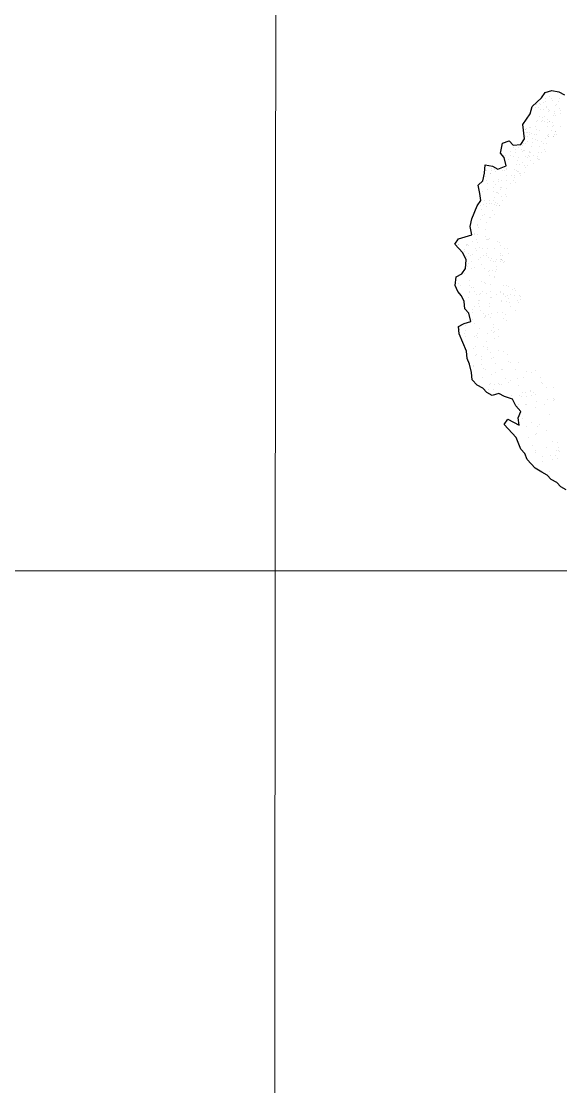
# Model space of a CAD drawing. Extents: x 671027 to 671614, y 802418 to 802669.
# Drawn here: x 671126.06 to 671136.08, y 802583.84 to 802603.6 of the extents above; entities that cross this region are included whole.
import ezdxf

# ---------------------------------------------------------------- set-up
doc = ezdxf.new("R2010")
doc.units = 0
doc.layers.add('fetcs malty hade', color=8, linetype='Continuous')
doc.layers.add('Legend', color=7, linetype='Continuous', lineweight=15)

# ---------------------------------------------------------------- blocks, each defined once
blk = doc.blocks.new('wt')
at = {"layer": 'fetcs malty hade', "color": 0}
for p, q in [((-0.5638, 0.6625, -0.0102), (-0.5511, 0.6809, -0.0102)), ((-0.5576, 0.6741, -0.0102), (-0.5576, 0.6741, -0.0102)), ((-0.5511, 0.6809, -0.0102), (-0.528, 0.688, -0.0102)), ((-0.5366, 0.6681, -0.0102), (-0.5366, 0.6681, -0.0102)), ((-0.533, 0.6845, -0.0102), (-0.533, 0.6845, -0.0102)), ((-0.528, 0.688, -0.0102), (-0.5035, 0.6827, -0.0102)), ((-0.5078, 0.6819, -0.0102), (-0.5078, 0.6819, -0.0102)), ((-0.5035, 0.6827, -0.0102), (-0.4844, 0.6725, -0.0102)), ((-0.6022, 0.607, -0.0102), (-0.5963, 0.6331, -0.0102)), ((-0.5963, 0.6331, -0.0102), (-0.5638, 0.6625, -0.0102)), ((-0.5852, 0.6307, -0.0102), (-0.5852, 0.6307, -0.0102)), ((-0.5818, 0.6401, -0.0102), (-0.5818, 0.6401, -0.0102)), ((-0.5728, 0.6301, -0.0102), (-0.5728, 0.6301, -0.0102)), ((-0.5698, 0.6415, -0.0102), (-0.5698, 0.6415, -0.0102)), ((-0.5664, 0.6381, -0.0102), (-0.5664, 0.6381, -0.0102)), ((-0.5575, 0.6455, -0.0102), (-0.5575, 0.6455, -0.0102)), ((-0.5513, 0.6607, -0.0102), (-0.5513, 0.6607, -0.0102)), ((-0.5503, 0.6495, -0.0102), (-0.5503, 0.6495, -0.0102)), ((-0.5466, 0.6304, -0.0102), (-0.5466, 0.6304, -0.0102)), ((-0.5447, 0.6314, -0.0102), (-0.5447, 0.6314, -0.0102)), ((-0.5299, 0.6607, -0.0102), (-0.5299, 0.6607, -0.0102)), ((-0.5238, 0.654, -0.0102), (-0.5238, 0.654, -0.0102)), ((-0.5149, 0.6371, -0.0102), (-0.5149, 0.6371, -0.0102)), ((-0.5105, 0.6396, -0.0102), (-0.5105, 0.6396, -0.0102)), ((-0.5036, 0.6494, -0.0102), (-0.5036, 0.6494, -0.0102)), ((-0.5014, 0.6585, -0.0102), (-0.5014, 0.6585, -0.0102)), ((-0.6278, 0.5701, -0.0102), (-0.6022, 0.607, -0.0102)), ((-0.5709, 0.5992, -0.0102), (-0.5709, 0.5992, -0.0102)), ((-0.5659, 0.6208, -0.0102), (-0.5659, 0.6208, -0.0102)), ((-0.5607, 0.5956, -0.0102), (-0.5607, 0.5956, -0.0102)), ((-0.5572, 0.6229, -0.0102), (-0.5572, 0.6229, -0.0102)), ((-0.5527, 0.5975, -0.0102), (-0.5527, 0.5975, -0.0102)), ((-0.5441, 0.5893, -0.0102), (-0.5441, 0.5893, -0.0102)), ((-0.5393, 0.6163, -0.0102), (-0.5393, 0.6163, -0.0102)), ((-0.539, 0.6213, -0.0102), (-0.539, 0.6213, -0.0102)), ((-0.5367, 0.6172, -0.0102), (-0.5367, 0.6172, -0.0102)), ((-0.5215, 0.6006, -0.0102), (-0.5215, 0.6006, -0.0102)), ((-0.5186, 0.6155, -0.0102), (-0.5186, 0.6155, -0.0102)), ((-0.5169, 0.6094, -0.0102), (-0.5169, 0.6094, -0.0102)), ((-0.5162, 0.6003, -0.0102), (-0.5162, 0.6003, -0.0102)), ((-0.5029, 0.6246, -0.0102), (-0.5029, 0.6246, -0.0102)), ((-0.4988, 0.6078, -0.0102), (-0.4988, 0.6078, -0.0102)), ((-0.4971, 0.6173, -0.0102), (-0.4971, 0.6173, -0.0102)), ((-0.622, 0.5203, -0.0102), (-0.6278, 0.5701, -0.0102)), ((-0.6193, 0.554, -0.0102), (-0.6193, 0.554, -0.0102)), ((-0.6145, 0.5565, -0.0102), (-0.6145, 0.5565, -0.0102)), ((-0.6058, 0.5604, -0.0102), (-0.6058, 0.5604, -0.0102)), ((-0.6011, 0.5602, -0.0102), (-0.6011, 0.5602, -0.0102)), ((-0.5848, 0.5643, -0.0102), (-0.5848, 0.5643, -0.0102)), ((-0.5822, 0.5824, -0.0102), (-0.5822, 0.5824, -0.0102)), ((-0.5813, 0.5524, -0.0102), (-0.5813, 0.5524, -0.0102)), ((-0.5768, 0.5831, -0.0102), (-0.5768, 0.5831, -0.0102)), ((-0.5641, 0.5807, -0.0102), (-0.5641, 0.5807, -0.0102)), ((-0.5616, 0.5853, -0.0102), (-0.5616, 0.5853, -0.0102)), ((-0.5533, 0.5807, -0.0102), (-0.5533, 0.5807, -0.0102)), ((-0.5429, 0.5758, -0.0102), (-0.5429, 0.5758, -0.0102)), ((-0.5412, 0.5627, -0.0102), (-0.5412, 0.5627, -0.0102)), ((-0.5361, 0.5805, -0.0102), (-0.5361, 0.5805, -0.0102)), ((-0.5351, 0.579, -0.0102), (-0.5351, 0.579, -0.0102)), ((-0.5264, 0.5757, -0.0102), (-0.5264, 0.5757, -0.0102)), ((-0.5247, 0.5619, -0.0102), (-0.5247, 0.5619, -0.0102)), ((-0.5233, 0.5664, -0.0102), (-0.5233, 0.5664, -0.0102)), ((-0.4981, 0.5638, -0.0102), (-0.4981, 0.5638, -0.0102)), ((-0.6348, 0.5018, -0.0102), (-0.622, 0.5203, -0.0102)), ((-0.6181, 0.5279, -0.0102), (-0.6181, 0.5279, -0.0102)), ((-0.6178, 0.5518, -0.0102), (-0.6178, 0.5518, -0.0102)), ((-0.6139, 0.541, -0.0102), (-0.6139, 0.541, -0.0102)), ((-0.6131, 0.544, -0.0102), (-0.6131, 0.544, -0.0102)), ((-0.6103, 0.5293, -0.0102), (-0.6103, 0.5293, -0.0102)), ((-0.6061, 0.5423, -0.0102), (-0.6061, 0.5423, -0.0102)), ((-0.6054, 0.5374, -0.0102), (-0.6054, 0.5374, -0.0102)), ((-0.5991, 0.5392, -0.0102), (-0.5991, 0.5392, -0.0102)), ((-0.596, 0.5212, -0.0102), (-0.596, 0.5212, -0.0102)), ((-0.5863, 0.5346, -0.0102), (-0.5863, 0.5346, -0.0102)), ((-0.5829, 0.5182, -0.0102), (-0.5829, 0.5182, -0.0102)), ((-0.5809, 0.5375, -0.0102), (-0.5809, 0.5375, -0.0102)), ((-0.5707, 0.5508, -0.0102), (-0.5707, 0.5508, -0.0102)), ((-0.5506, 0.5226, -0.0102), (-0.5506, 0.5226, -0.0102)), ((-0.5428, 0.534, -0.0102), (-0.5428, 0.534, -0.0102)), ((-0.541, 0.5298, -0.0102), (-0.541, 0.5298, -0.0102)), ((-0.5398, 0.529, -0.0102), (-0.5398, 0.529, -0.0102)), ((-0.5387, 0.5373, -0.0102), (-0.5387, 0.5373, -0.0102)), ((-0.5284, 0.5485, -0.0102), (-0.5284, 0.5485, -0.0102)), ((-0.5228, 0.5281, -0.0102), (-0.5228, 0.5281, -0.0102)), ((-0.5204, 0.529, -0.0102), (-0.5204, 0.529, -0.0102)), ((-0.5169, 0.536, -0.0102), (-0.5169, 0.536, -0.0102)), ((-0.5164, 0.5474, -0.0102), (-0.5164, 0.5474, -0.0102)), ((-0.515, 0.5465, -0.0102), (-0.515, 0.5465, -0.0102)), ((-0.511, 0.5342, -0.0102), (-0.511, 0.5342, -0.0102)), ((-0.7059, 0.4717, -0.0102), (-0.698, 0.5064, -0.0102)), ((-0.698, 0.5064, -0.0102), (-0.6749, 0.5136, -0.0102)), ((-0.6749, 0.5136, -0.0102), (-0.6612, 0.4984, -0.0102)), ((-0.668, 0.5046, -0.0102), (-0.668, 0.5046, -0.0102)), ((-0.6612, 0.4984, -0.0102), (-0.6348, 0.5018, -0.0102)), ((-0.6605, 0.4892, -0.0102), (-0.6605, 0.4892, -0.0102)), ((-0.6522, 0.4846, -0.0102), (-0.6522, 0.4846, -0.0102)), ((-0.6433, 0.4895, -0.0102), (-0.6433, 0.4895, -0.0102)), ((-0.6341, 0.4829, -0.0102), (-0.6341, 0.4829, -0.0102)), ((-0.6288, 0.4989, -0.0102), (-0.6288, 0.4989, -0.0102)), ((-0.6287, 0.5096, -0.0102), (-0.6287, 0.5096, -0.0102)), ((-0.6254, 0.4795, -0.0102), (-0.6254, 0.4795, -0.0102)), ((-0.6249, 0.5039, -0.0102), (-0.6249, 0.5039, -0.0102)), ((-0.6215, 0.4791, -0.0102), (-0.6215, 0.4791, -0.0102)), ((-0.6205, 0.5045, -0.0102), (-0.6205, 0.5045, -0.0102)), ((-0.6103, 0.5125, -0.0102), (-0.6103, 0.5125, -0.0102)), ((-0.5992, 0.4927, -0.0102), (-0.5992, 0.4927, -0.0102)), ((-0.5944, 0.5066, -0.0102), (-0.5944, 0.5066, -0.0102)), ((-0.576, 0.5139, -0.0102), (-0.576, 0.5139, -0.0102)), ((-0.5721, 0.4931, -0.0102), (-0.5721, 0.4931, -0.0102)), ((-0.5632, 0.512, -0.0102), (-0.5632, 0.512, -0.0102)), ((-0.5562, 0.5062, -0.0102), (-0.5562, 0.5062, -0.0102)), ((-0.5523, 0.4854, -0.0102), (-0.5523, 0.4854, -0.0102)), ((-0.5453, 0.5037, -0.0102), (-0.5453, 0.5037, -0.0102)), ((-0.6922, 0.4566, -0.0102), (-0.7059, 0.4717, -0.0102)), ((-0.6859, 0.4279, -0.0102), (-0.6922, 0.4566, -0.0102)), ((-0.6885, 0.4615, -0.0102), (-0.6885, 0.4615, -0.0102)), ((-0.6778, 0.4497, -0.0102), (-0.6778, 0.4497, -0.0102)), ((-0.6716, 0.4757, -0.0102), (-0.6716, 0.4757, -0.0102)), ((-0.6707, 0.4624, -0.0102), (-0.6707, 0.4624, -0.0102)), ((-0.6595, 0.4588, -0.0102), (-0.6595, 0.4588, -0.0102)), ((-0.6534, 0.474, -0.0102), (-0.6534, 0.474, -0.0102)), ((-0.6468, 0.4447, -0.0102), (-0.6468, 0.4447, -0.0102)), ((-0.6444, 0.4564, -0.0102), (-0.6444, 0.4564, -0.0102)), ((-0.6305, 0.4754, -0.0102), (-0.6305, 0.4754, -0.0102)), ((-0.6176, 0.4584, -0.0102), (-0.6176, 0.4584, -0.0102)), ((-0.6104, 0.455, -0.0102), (-0.6104, 0.455, -0.0102)), ((-0.607, 0.4616, -0.0102), (-0.607, 0.4616, -0.0102)), ((-0.6067, 0.4593, -0.0102), (-0.6067, 0.4593, -0.0102)), ((-0.6053, 0.4728, -0.0102), (-0.6053, 0.4728, -0.0102)), ((-0.605, 0.4782, -0.0102), (-0.605, 0.4782, -0.0102)), ((-0.6031, 0.4724, -0.0102), (-0.6031, 0.4724, -0.0102)), ((-0.6028, 0.445, -0.0102), (-0.6028, 0.445, -0.0102)), ((-0.5911, 0.4621, -0.0102), (-0.5911, 0.4621, -0.0102)), ((-0.5774, 0.4612, -0.0102), (-0.5774, 0.4612, -0.0102)), ((-0.5757, 0.4538, -0.0102), (-0.5757, 0.4538, -0.0102)), ((-0.5739, 0.4509, -0.0102), (-0.5739, 0.4509, -0.0102)), ((-0.5726, 0.4752, -0.0102), (-0.5726, 0.4752, -0.0102)), ((-0.5715, 0.4497, -0.0102), (-0.5715, 0.4497, -0.0102)), ((-0.5625, 0.4719, -0.0102), (-0.5625, 0.4719, -0.0102)), ((-0.5511, 0.4775, -0.0102), (-0.5511, 0.4775, -0.0102)), ((-0.7605, 0.4016, -0.0102), (-0.758, 0.4314, -0.0102)), ((-0.758, 0.4314, -0.0102), (-0.7335, 0.4261, -0.0102)), ((-0.7555, 0.4125, -0.0102), (-0.7555, 0.4125, -0.0102)), ((-0.7373, 0.4108, -0.0102), (-0.7373, 0.4108, -0.0102)), ((-0.7359, 0.4187, -0.0102), (-0.7359, 0.4187, -0.0102)), ((-0.7335, 0.4261, -0.0102), (-0.7144, 0.4159, -0.0102)), ((-0.7278, 0.4218, -0.0102), (-0.7278, 0.4218, -0.0102)), ((-0.7277, 0.4135, -0.0102), (-0.7277, 0.4135, -0.0102)), ((-0.7239, 0.4078, -0.0102), (-0.7239, 0.4078, -0.0102)), ((-0.7144, 0.4159, -0.0102), (-0.6859, 0.4279, -0.0102)), ((-0.6969, 0.4124, -0.0102), (-0.6969, 0.4124, -0.0102)), ((-0.6926, 0.4122, -0.0102), (-0.6926, 0.4122, -0.0102)), ((-0.6877, 0.4371, -0.0102), (-0.6877, 0.4371, -0.0102)), ((-0.6861, 0.4195, -0.0102), (-0.6861, 0.4195, -0.0102)), ((-0.685, 0.415, -0.0102), (-0.685, 0.415, -0.0102)), ((-0.6586, 0.4156, -0.0102), (-0.6586, 0.4156, -0.0102)), ((-0.6509, 0.4098, -0.0102), (-0.6509, 0.4098, -0.0102)), ((-0.6489, 0.4309, -0.0102), (-0.6489, 0.4309, -0.0102)), ((-0.6464, 0.4087, -0.0102), (-0.6464, 0.4087, -0.0102)), ((-0.6443, 0.4075, -0.0102), (-0.6443, 0.4075, -0.0102)), ((-0.6388, 0.4305, -0.0102), (-0.6388, 0.4305, -0.0102)), ((-0.6276, 0.438, -0.0102), (-0.6276, 0.438, -0.0102)), ((-0.6234, 0.406, -0.0102), (-0.6234, 0.406, -0.0102)), ((-0.6207, 0.4288, -0.0102), (-0.6207, 0.4288, -0.0102)), ((-0.619, 0.4228, -0.0102), (-0.619, 0.4228, -0.0102)), ((-0.6125, 0.428, -0.0102), (-0.6125, 0.428, -0.0102)), ((-0.591, 0.4366, -0.0102), (-0.591, 0.4366, -0.0102)), ((-0.7826, 0.3609, -0.0102), (-0.7664, 0.3756, -0.0102)), ((-0.7664, 0.3756, -0.0102), (-0.7605, 0.4016, -0.0102)), ((-0.7559, 0.3901, -0.0102), (-0.7559, 0.3901, -0.0102)), ((-0.7524, 0.3779, -0.0102), (-0.7524, 0.3779, -0.0102)), ((-0.741, 0.402, -0.0102), (-0.741, 0.402, -0.0102)), ((-0.741, 0.4008, -0.0102), (-0.741, 0.4008, -0.0102)), ((-0.7308, 0.3735, -0.0102), (-0.7308, 0.3735, -0.0102)), ((-0.7126, 0.3818, -0.0102), (-0.7126, 0.3818, -0.0102)), ((-0.7109, 0.3724, -0.0102), (-0.7109, 0.3724, -0.0102)), ((-0.7021, 0.3763, -0.0102), (-0.7021, 0.3763, -0.0102)), ((-0.6857, 0.3757, -0.0102), (-0.6857, 0.3757, -0.0102)), ((-0.6843, 0.3957, -0.0102), (-0.6843, 0.3957, -0.0102)), ((-0.6661, 0.394, -0.0102), (-0.6661, 0.394, -0.0102)), ((-0.6614, 0.3758, -0.0102), (-0.6614, 0.3758, -0.0102)), ((-0.6583, 0.3865, -0.0102), (-0.6583, 0.3865, -0.0102)), ((-0.6554, 0.3941, -0.0102), (-0.6554, 0.3941, -0.0102)), ((-0.6544, 0.3688, -0.0102), (-0.6544, 0.3688, -0.0102)), ((-0.6393, 0.4017, -0.0102), (-0.6393, 0.4017, -0.0102)), ((-0.6372, 0.3924, -0.0102), (-0.6372, 0.3924, -0.0102)), ((-0.6364, 0.4018, -0.0102), (-0.6364, 0.4018, -0.0102)), ((-0.7763, 0.3322, -0.0102), (-0.7826, 0.3609, -0.0102)), ((-0.7734, 0.3073, -0.0102), (-0.7763, 0.3322, -0.0102)), ((-0.7671, 0.339, -0.0102), (-0.7671, 0.339, -0.0102)), ((-0.7516, 0.3655, -0.0102), (-0.7516, 0.3655, -0.0102)), ((-0.7504, 0.3457, -0.0102), (-0.7504, 0.3457, -0.0102)), ((-0.7309, 0.3395, -0.0102), (-0.7309, 0.3395, -0.0102)), ((-0.7288, 0.3511, -0.0102), (-0.7288, 0.3511, -0.0102)), ((-0.7235, 0.3646, -0.0102), (-0.7235, 0.3646, -0.0102)), ((-0.7197, 0.337, -0.0102), (-0.7197, 0.337, -0.0102)), ((-0.7156, 0.3343, -0.0102), (-0.7156, 0.3343, -0.0102)), ((-0.7115, 0.3319, -0.0102), (-0.7115, 0.3319, -0.0102)), ((-0.707, 0.3517, -0.0102), (-0.707, 0.3517, -0.0102)), ((-0.7056, 0.3448, -0.0102), (-0.7056, 0.3448, -0.0102)), ((-0.7012, 0.3526, -0.0102), (-0.7012, 0.3526, -0.0102)), ((-0.683, 0.3509, -0.0102), (-0.683, 0.3509, -0.0102)), ((-0.6697, 0.3654, -0.0102), (-0.6697, 0.3654, -0.0102)), ((-0.7862, 0.2888, -0.0102), (-0.7734, 0.3073, -0.0102)), ((-0.7655, 0.2955, -0.0102), (-0.7655, 0.2955, -0.0102)), ((-0.7619, 0.3082, -0.0102), (-0.7619, 0.3082, -0.0102)), ((-0.7543, 0.2979, -0.0102), (-0.7543, 0.2979, -0.0102)), ((-0.7451, 0.2987, -0.0102), (-0.7451, 0.2987, -0.0102)), ((-0.7437, 0.3065, -0.0102), (-0.7437, 0.3065, -0.0102)), ((-0.7362, 0.2963, -0.0102), (-0.7362, 0.2963, -0.0102)), ((-0.7287, 0.3084, -0.0102), (-0.7287, 0.3084, -0.0102)), ((-0.7258, 0.2951, -0.0102), (-0.7258, 0.2951, -0.0102)), ((-0.7248, 0.3192, -0.0102), (-0.7248, 0.3192, -0.0102)), ((-0.7216, 0.3014, -0.0102), (-0.7216, 0.3014, -0.0102)), ((-0.7164, 0.2965, -0.0102), (-0.7164, 0.2965, -0.0102)), ((-0.7025, 0.3229, -0.0102), (-0.7025, 0.3229, -0.0102)), ((-0.6991, 0.308, -0.0102), (-0.6991, 0.308, -0.0102)), ((-0.6893, 0.3281, -0.0102), (-0.6893, 0.3281, -0.0102)), ((-0.6852, 0.3202, -0.0102), (-0.6852, 0.3202, -0.0102)), ((-0.8049, 0.2443, -0.0102), (-0.7862, 0.2888, -0.0102)), ((-0.7737, 0.289, -0.0102), (-0.7737, 0.289, -0.0102)), ((-0.7706, 0.2777, -0.0102), (-0.7706, 0.2777, -0.0102)), ((-0.7591, 0.2587, -0.0102), (-0.7591, 0.2587, -0.0102)), ((-0.7555, 0.2873, -0.0102), (-0.7555, 0.2873, -0.0102)), ((-0.7336, 0.2736, -0.0102), (-0.7336, 0.2736, -0.0102)), ((-0.7257, 0.2596, -0.0102), (-0.7257, 0.2596, -0.0102)), ((-0.7176, 0.29, -0.0102), (-0.7176, 0.29, -0.0102)), ((-0.71, 0.2891, -0.0102), (-0.71, 0.2891, -0.0102)), ((-0.7071, 0.2915, -0.0102), (-0.7071, 0.2915, -0.0102)), ((-0.8108, 0.2183, -0.0102), (-0.8049, 0.2443, -0.0102)), ((-0.7848, 0.2226, -0.0102), (-0.7848, 0.2226, -0.0102)), ((-0.7841, 0.2241, -0.0102), (-0.7841, 0.2241, -0.0102)), ((-0.7753, 0.2406, -0.0102), (-0.7753, 0.2406, -0.0102)), ((-0.7691, 0.257, -0.0102), (-0.7691, 0.257, -0.0102)), ((-0.7539, 0.2311, -0.0102), (-0.7539, 0.2311, -0.0102)), ((-0.7419, 0.2474, -0.0102), (-0.7419, 0.2474, -0.0102)), ((-0.7404, 0.2493, -0.0102), (-0.7404, 0.2493, -0.0102)), ((-0.8506, 0.1753, -0.0102), (-0.8045, 0.1896, -0.0102)), ((-0.8045, 0.1896, -0.0102), (-0.8108, 0.2183, -0.0102)), ((-0.8079, 0.2028, -0.0102), (-0.8079, 0.2028, -0.0102)), ((-0.8078, 0.1859, -0.0102), (-0.8078, 0.1859, -0.0102)), ((-0.7965, 0.189, -0.0102), (-0.7965, 0.189, -0.0102)), ((-0.7936, 0.1947, -0.0102), (-0.7936, 0.1947, -0.0102)), ((-0.7856, 0.191, -0.0102), (-0.7856, 0.191, -0.0102)), ((-0.7802, 0.2157, -0.0102), (-0.7802, 0.2157, -0.0102)), ((-0.7587, 0.2092, -0.0102), (-0.7587, 0.2092, -0.0102)), ((-0.8634, 0.1569, -0.0102), (-0.8506, 0.1753, -0.0102)), ((-0.836, 0.1266, -0.0102), (-0.8634, 0.1569, -0.0102)), ((-0.8581, 0.1626, -0.0102), (-0.8581, 0.1626, -0.0102)), ((-0.8514, 0.1567, -0.0102), (-0.8514, 0.1567, -0.0102)), ((-0.8491, 0.1564, -0.0102), (-0.8491, 0.1564, -0.0102)), ((-0.8229, 0.153, -0.0102), (-0.8229, 0.153, -0.0102)), ((-0.8218, 0.1563, -0.0102), (-0.8218, 0.1563, -0.0102)), ((-0.8211, 0.1555, -0.0102), (-0.8211, 0.1555, -0.0102)), ((-0.8164, 0.1534, -0.0102), (-0.8164, 0.1534, -0.0102)), ((-0.8032, 0.1659, -0.0102), (-0.8032, 0.1659, -0.0102)), ((-0.7897, 0.1739, -0.0102), (-0.7897, 0.1739, -0.0102)), ((-0.7851, 0.1642, -0.0102), (-0.7851, 0.1642, -0.0102)), ((-0.7565, 0.1821, -0.0102), (-0.7565, 0.1821, -0.0102)), ((-0.7554, 0.172, -0.0102), (-0.7554, 0.172, -0.0102)), ((-0.7505, 0.1742, -0.0102), (-0.7505, 0.1742, -0.0102)), ((-0.7452, 0.1732, -0.0102), (-0.7452, 0.1732, -0.0102)), ((-0.7429, 0.1771, -0.0102), (-0.7429, 0.1771, -0.0102)), ((-0.7153, 0.1646, -0.0102), (-0.7153, 0.1646, -0.0102)), ((-0.71, 0.1635, -0.0102), (-0.71, 0.1635, -0.0102)), ((-0.7044, 0.1539, -0.0102), (-0.7044, 0.1539, -0.0102)), ((-0.8243, 0.1028, -0.0102), (-0.836, 0.1266, -0.0102)), ((-0.8295, 0.1387, -0.0102), (-0.8295, 0.1387, -0.0102)), ((-0.8284, 0.1304, -0.0102), (-0.8284, 0.1304, -0.0102)), ((-0.8237, 0.1147, -0.0102), (-0.8237, 0.1147, -0.0102)), ((-0.8161, 0.1261, -0.0102), (-0.8161, 0.1261, -0.0102)), ((-0.8086, 0.1174, -0.0102), (-0.8086, 0.1174, -0.0102)), ((-0.8007, 0.1214, -0.0102), (-0.8007, 0.1214, -0.0102)), ((-0.7914, 0.1414, -0.0102), (-0.7914, 0.1414, -0.0102)), ((-0.7887, 0.1356, -0.0102), (-0.7887, 0.1356, -0.0102)), ((-0.7797, 0.1464, -0.0102), (-0.7797, 0.1464, -0.0102)), ((-0.7758, 0.1121, -0.0102), (-0.7758, 0.1121, -0.0102)), ((-0.7679, 0.1424, -0.0102), (-0.7679, 0.1424, -0.0102)), ((-0.7652, 0.117, -0.0102), (-0.7652, 0.117, -0.0102)), ((-0.7548, 0.1177, -0.0102), (-0.7548, 0.1177, -0.0102)), ((-0.7535, 0.126, -0.0102), (-0.7535, 0.126, -0.0102)), ((-0.7515, 0.1419, -0.0102), (-0.7515, 0.1419, -0.0102)), ((-0.7478, 0.1107, -0.0102), (-0.7478, 0.1107, -0.0102)), ((-0.7273, 0.1419, -0.0102), (-0.7273, 0.1419, -0.0102)), ((-0.7054, 0.1168, -0.0102), (-0.7054, 0.1168, -0.0102)), ((-0.7037, 0.1229, -0.0102), (-0.7037, 0.1229, -0.0102)), ((-0.699, 0.1168, -0.0102), (-0.699, 0.1168, -0.0102)), ((-0.6898, 0.1433, -0.0102), (-0.6898, 0.1433, -0.0102)), ((-0.6816, 0.1433, -0.0102), (-0.6816, 0.1433, -0.0102)), ((-0.6782, 0.1256, -0.0102), (-0.6782, 0.1256, -0.0102)), ((-0.8268, 0.073, -0.0102), (-0.8243, 0.1028, -0.0102)), ((-0.821, 0.0795, -0.0102), (-0.821, 0.0795, -0.0102)), ((-0.8157, 0.0885, -0.0102), (-0.8157, 0.0885, -0.0102)), ((-0.8069, 0.0956, -0.0102), (-0.8069, 0.0956, -0.0102)), ((-0.7946, 0.0745, -0.0102), (-0.7946, 0.0745, -0.0102)), ((-0.7824, 0.1042, -0.0102), (-0.7824, 0.1042, -0.0102)), ((-0.7718, 0.0859, -0.0102), (-0.7718, 0.0859, -0.0102)), ((-0.7402, 0.1005, -0.0102), (-0.7402, 0.1005, -0.0102)), ((-0.738, 0.1068, -0.0102), (-0.738, 0.1068, -0.0102)), ((-0.7283, 0.0972, -0.0102), (-0.7283, 0.0972, -0.0102)), ((-0.7235, 0.0969, -0.0102), (-0.7235, 0.0969, -0.0102)), ((-0.7199, 0.1051, -0.0102), (-0.7199, 0.1051, -0.0102)), ((-0.7189, 0.0812, -0.0102), (-0.7189, 0.0812, -0.0102)), ((-0.7059, 0.1043, -0.0102), (-0.7059, 0.1043, -0.0102)), ((-0.7054, 0.0952, -0.0102), (-0.7054, 0.0952, -0.0102)), ((-0.7028, 0.104, -0.0102), (-0.7028, 0.104, -0.0102)), ((-0.7005, 0.103, -0.0102), (-0.7005, 0.103, -0.0102)), ((-0.6992, 0.0989, -0.0102), (-0.6992, 0.0989, -0.0102)), ((-0.6933, 0.0927, -0.0102), (-0.6933, 0.0927, -0.0102)), ((-0.6923, 0.0978, -0.0102), (-0.6923, 0.0978, -0.0102)), ((-0.8617, 0.0138, -0.0102), (-0.8592, 0.0436, -0.0102)), ((-0.8592, 0.0436, -0.0102), (-0.8396, 0.0545, -0.0102)), ((-0.8396, 0.0545, -0.0102), (-0.8268, 0.073, -0.0102)), ((-0.8299, 0.056, -0.0102), (-0.8299, 0.056, -0.0102)), ((-0.8278, 0.0729, -0.0102), (-0.8278, 0.0729, -0.0102)), ((-0.8067, 0.0713, -0.0102), (-0.8067, 0.0713, -0.0102)), ((-0.7606, 0.0727, -0.0102), (-0.7606, 0.0727, -0.0102)), ((-0.7463, 0.0615, -0.0102), (-0.7463, 0.0615, -0.0102)), ((-0.7442, 0.048, -0.0102), (-0.7442, 0.048, -0.0102)), ((-0.7421, 0.0649, -0.0102), (-0.7421, 0.0649, -0.0102)), ((-0.7319, 0.0664, -0.0102), (-0.7319, 0.0664, -0.0102)), ((-0.726, 0.0463, -0.0102), (-0.726, 0.0463, -0.0102)), ((-0.7249, 0.0403, -0.0102), (-0.7249, 0.0403, -0.0102)), ((-0.7239, 0.0633, -0.0102), (-0.7239, 0.0633, -0.0102)), ((-0.7208, 0.0685, -0.0102), (-0.7208, 0.0685, -0.0102)), ((-0.8534, -0.0062, -0.0102), (-0.8617, 0.0138, -0.0102)), ((-0.8498, 0.0203, -0.0102), (-0.8498, 0.0203, -0.0102)), ((-0.8426, 0.0153, -0.0102), (-0.8426, 0.0153, -0.0102)), ((-0.8131, 0.0134, -0.0102), (-0.8131, 0.0134, -0.0102)), ((-0.811, 0.0319, -0.0102), (-0.811, 0.0319, -0.0102)), ((-0.8064, 0.0079, -0.0102), (-0.8064, 0.0079, -0.0102)), ((-0.7995, 0.0069, -0.0102), (-0.7995, 0.0069, -0.0102)), ((-0.77, 0.0283, -0.0102), (-0.77, 0.0283, -0.0102)), ((-0.7605, 0.0253, -0.0102), (-0.7605, 0.0253, -0.0102)), ((-0.7578, 0.0204, -0.0102), (-0.7578, 0.0204, -0.0102)), ((-0.7396, 0.0187, -0.0102), (-0.7396, 0.0187, -0.0102)), ((-0.6947, 0.0124, -0.0102), (-0.6947, 0.0124, -0.0102)), ((-0.6855, 0.0153, -0.0102), (-0.6855, 0.0153, -0.0102)), ((-0.677, 0.0111, -0.0102), (-0.677, 0.0111, -0.0102)), ((-0.6631, 0.0005, -0.0102), (-0.6631, 0.0005, -0.0102)), ((-0.6577, 0.0019, -0.0102), (-0.6577, 0.0019, -0.0102)), ((-0.8397, -0.0213, -0.0102), (-0.8534, -0.0062, -0.0102)), ((-0.8314, -0.0414, -0.0102), (-0.8397, -0.0213, -0.0102)), ((-0.8158, -0.0289, -0.0102), (-0.8158, -0.0289, -0.0102)), ((-0.8129, -0.0056, -0.0102), (-0.8129, -0.0056, -0.0102)), ((-0.8115, -0.0099, -0.0102), (-0.8115, -0.0099, -0.0102)), ((-0.7947, -0.0073, -0.0102), (-0.7947, -0.0073, -0.0102)), ((-0.7894, -0.0167, -0.0102), (-0.7894, -0.0167, -0.0102)), ((-0.7766, -0.0164, -0.0102), (-0.7766, -0.0164, -0.0102)), ((-0.7729, -0.0125, -0.0102), (-0.7729, -0.0125, -0.0102)), ((-0.7661, -0.006, -0.0102), (-0.7661, -0.006, -0.0102)), ((-0.7547, -0.0142, -0.0102), (-0.7547, -0.0142, -0.0102)), ((-0.7414, -0.0261, -0.0102), (-0.7414, -0.0261, -0.0102)), ((-0.7387, -0.0061, -0.0102), (-0.7387, -0.0061, -0.0102)), ((-0.7363, -0.0291, -0.0102), (-0.7363, -0.0291, -0.0102)), ((-0.7205, -0.0188, -0.0102), (-0.7205, -0.0188, -0.0102)), ((-0.7059, -0.006, -0.0102), (-0.7059, -0.006, -0.0102)), ((-0.7038, -0.0094, -0.0102), (-0.7038, -0.0094, -0.0102)), ((-0.6967, -0.0164, -0.0102), (-0.6967, -0.0164, -0.0102)), ((-0.6962, -0.0138, -0.0102), (-0.6962, -0.0138, -0.0102)), ((-0.6891, -0.0247, -0.0102), (-0.6891, -0.0247, -0.0102)), ((-0.6826, -0.0203, -0.0102), (-0.6826, -0.0203, -0.0102)), ((-0.6772, -0.0299, -0.0102), (-0.6772, -0.0299, -0.0102)), ((-0.6707, -0.0156, -0.0102), (-0.6707, -0.0156, -0.0102)), ((-0.6552, -0.0204, -0.0102), (-0.6552, -0.0204, -0.0102)), ((-0.6527, -0.0043, -0.0102), (-0.6527, -0.0043, -0.0102)), ((-0.6392, -0.0206, -0.0102), (-0.6392, -0.0206, -0.0102)), ((-0.6369, -0.0242, -0.0102), (-0.6369, -0.0242, -0.0102)), ((-0.6365, -0.033, -0.0102), (-0.6365, -0.033, -0.0102)), ((-0.8285, -0.0663, -0.0102), (-0.8314, -0.0414, -0.0102)), ((-0.8148, -0.0814, -0.0102), (-0.8285, -0.0663, -0.0102)), ((-0.801, -0.0699, -0.0102), (-0.801, -0.0699, -0.0102)), ((-0.794, -0.0603, -0.0102), (-0.794, -0.0603, -0.0102)), ((-0.7813, -0.0383, -0.0102), (-0.7813, -0.0383, -0.0102)), ((-0.7802, -0.0472, -0.0102), (-0.7802, -0.0472, -0.0102)), ((-0.779, -0.0373, -0.0102), (-0.779, -0.0373, -0.0102)), ((-0.7775, -0.0591, -0.0102), (-0.7775, -0.0591, -0.0102)), ((-0.7731, -0.0733, -0.0102), (-0.7731, -0.0733, -0.0102)), ((-0.745, -0.0569, -0.0102), (-0.745, -0.0569, -0.0102)), ((-0.7438, -0.047, -0.0102), (-0.7438, -0.047, -0.0102)), ((-0.7035, -0.0396, -0.0102), (-0.7035, -0.0396, -0.0102)), ((-0.7011, -0.0387, -0.0102), (-0.7011, -0.0387, -0.0102)), ((-0.6853, -0.0412, -0.0102), (-0.6853, -0.0412, -0.0102)), ((-0.6725, -0.0439, -0.0102), (-0.6725, -0.0439, -0.0102)), ((-0.6697, -0.0586, -0.0102), (-0.6697, -0.0586, -0.0102)), ((-0.6547, -0.073, -0.0102), (-0.6547, -0.073, -0.0102)), ((-0.645, -0.0372, -0.0102), (-0.645, -0.0372, -0.0102)), ((-0.6421, -0.0451, -0.0102), (-0.6421, -0.0451, -0.0102)), ((-0.8315, -0.1172, -0.0102), (-0.8084, -0.1101, -0.0102)), ((-0.822, -0.0816, -0.0102), (-0.822, -0.0816, -0.0102)), ((-0.8084, -0.1101, -0.0102), (-0.8148, -0.0814, -0.0102)), ((-0.8034, -0.1047, -0.0102), (-0.8034, -0.1047, -0.0102)), ((-0.8019, -0.0786, -0.0102), (-0.8019, -0.0786, -0.0102)), ((-0.7642, -0.0839, -0.0102), (-0.7642, -0.0839, -0.0102)), ((-0.7599, -0.0953, -0.0102), (-0.7599, -0.0953, -0.0102)), ((-0.7566, -0.0942, -0.0102), (-0.7566, -0.0942, -0.0102)), ((-0.7557, -0.0906, -0.0102), (-0.7557, -0.0906, -0.0102)), ((-0.746, -0.0856, -0.0102), (-0.746, -0.0856, -0.0102)), ((-0.7385, -0.0959, -0.0102), (-0.7385, -0.0959, -0.0102)), ((-0.738, -0.083, -0.0102), (-0.738, -0.083, -0.0102)), ((-0.7154, -0.0778, -0.0102), (-0.7154, -0.0778, -0.0102)), ((-0.6972, -0.0795, -0.0102), (-0.6972, -0.0795, -0.0102)), ((-0.6963, -0.0985, -0.0102), (-0.6963, -0.0985, -0.0102)), ((-0.6896, -0.0876, -0.0102), (-0.6896, -0.0876, -0.0102)), ((-0.685, -0.1057, -0.0102), (-0.685, -0.1057, -0.0102)), ((-0.8511, -0.1281, -0.0102), (-0.8315, -0.1172, -0.0102)), ((-0.8482, -0.1531, -0.0102), (-0.8511, -0.1281, -0.0102)), ((-0.8482, -0.1297, -0.0102), (-0.8482, -0.1297, -0.0102)), ((-0.8463, -0.1387, -0.0102), (-0.8463, -0.1387, -0.0102)), ((-0.8442, -0.1217, -0.0102), (-0.8442, -0.1217, -0.0102)), ((-0.8281, -0.1404, -0.0102), (-0.8281, -0.1404, -0.0102)), ((-0.826, -0.1234, -0.0102), (-0.826, -0.1234, -0.0102)), ((-0.8207, -0.1162, -0.0102), (-0.8207, -0.1162, -0.0102)), ((-0.7963, -0.1156, -0.0102), (-0.7963, -0.1156, -0.0102)), ((-0.7797, -0.1349, -0.0102), (-0.7797, -0.1349, -0.0102)), ((-0.7372, -0.1425, -0.0102), (-0.7372, -0.1425, -0.0102)), ((-0.7306, -0.1224, -0.0102), (-0.7306, -0.1224, -0.0102)), ((-0.728, -0.1325, -0.0102), (-0.728, -0.1325, -0.0102)), ((-0.7255, -0.1436, -0.0102), (-0.7255, -0.1436, -0.0102)), ((-0.7108, -0.1369, -0.0102), (-0.7108, -0.1369, -0.0102)), ((-0.8233, -0.2131, -0.0102), (-0.8482, -0.1531, -0.0102)), ((-0.8296, -0.152, -0.0102), (-0.8296, -0.152, -0.0102)), ((-0.8265, -0.1611, -0.0102), (-0.8265, -0.1611, -0.0102)), ((-0.7944, -0.1616, -0.0102), (-0.7944, -0.1616, -0.0102)), ((-0.7868, -0.1576, -0.0102), (-0.7868, -0.1576, -0.0102)), ((-0.7866, -0.1653, -0.0102), (-0.7866, -0.1653, -0.0102)), ((-0.7848, -0.1527, -0.0102), (-0.7848, -0.1527, -0.0102)), ((-0.7546, -0.1811, -0.0102), (-0.7546, -0.1811, -0.0102)), ((-0.751, -0.1503, -0.0102), (-0.751, -0.1503, -0.0102)), ((-0.7301, -0.1495, -0.0102), (-0.7301, -0.1495, -0.0102)), ((-0.7271, -0.1676, -0.0102), (-0.7271, -0.1676, -0.0102)), ((-0.7107, -0.163, -0.0102), (-0.7107, -0.163, -0.0102)), ((-0.8204, -0.238, -0.0102), (-0.8233, -0.2131, -0.0102)), ((-0.7988, -0.2031, -0.0102), (-0.7988, -0.2031, -0.0102)), ((-0.7922, -0.1967, -0.0102), (-0.7922, -0.1967, -0.0102)), ((-0.7648, -0.1968, -0.0102), (-0.7648, -0.1968, -0.0102)), ((-0.7508, -0.2057, -0.0102), (-0.7508, -0.2057, -0.0102)), ((-0.7507, -0.2019, -0.0102), (-0.7507, -0.2019, -0.0102)), ((-0.7416, -0.2168, -0.0102), (-0.7416, -0.2168, -0.0102)), ((-0.7131, -0.2111, -0.0102), (-0.7131, -0.2111, -0.0102)), ((-0.713, -0.2111, -0.0102), (-0.713, -0.2111, -0.0102)), ((-0.6949, -0.2128, -0.0102), (-0.6949, -0.2128, -0.0102)), ((-0.8121, -0.2581, -0.0102), (-0.8204, -0.238, -0.0102)), ((-0.7933, -0.2283, -0.0102), (-0.7933, -0.2283, -0.0102)), ((-0.7873, -0.2261, -0.0102), (-0.7873, -0.2261, -0.0102)), ((-0.7715, -0.2297, -0.0102), (-0.7715, -0.2297, -0.0102)), ((-0.7696, -0.2433, -0.0102), (-0.7696, -0.2433, -0.0102)), ((-0.7364, -0.2393, -0.0102), (-0.7364, -0.2393, -0.0102)), ((-0.7289, -0.2334, -0.0102), (-0.7289, -0.2334, -0.0102)), ((-0.7218, -0.2547, -0.0102), (-0.7218, -0.2547, -0.0102)), ((-0.6813, -0.2232, -0.0102), (-0.6813, -0.2232, -0.0102)), ((-0.677, -0.2478, -0.0102), (-0.677, -0.2478, -0.0102)), ((-0.6704, -0.2533, -0.0102), (-0.6704, -0.2533, -0.0102)), ((-0.643, -0.2534, -0.0102), (-0.643, -0.2534, -0.0102)), ((-0.8058, -0.2868, -0.0102), (-0.8121, -0.2581, -0.0102)), ((-0.8029, -0.3117, -0.0102), (-0.8058, -0.2868, -0.0102)), ((-0.7993, -0.264, -0.0102), (-0.7993, -0.264, -0.0102)), ((-0.7993, -0.2662, -0.0102), (-0.7993, -0.2662, -0.0102)), ((-0.7696, -0.2584, -0.0102), (-0.7696, -0.2584, -0.0102)), ((-0.7641, -0.2736, -0.0102), (-0.7641, -0.2736, -0.0102)), ((-0.7589, -0.2767, -0.0102), (-0.7589, -0.2767, -0.0102)), ((-0.7356, -0.2925, -0.0102), (-0.7356, -0.2925, -0.0102)), ((-0.7238, -0.2863, -0.0102), (-0.7238, -0.2863, -0.0102)), ((-0.7013, -0.2753, -0.0102), (-0.7013, -0.2753, -0.0102)), ((-0.6999, -0.2775, -0.0102), (-0.6999, -0.2775, -0.0102)), ((-0.6533, -0.278, -0.0102), (-0.6533, -0.278, -0.0102)), ((-0.6156, -0.2833, -0.0102), (-0.6156, -0.2833, -0.0102)), ((-0.5974, -0.285, -0.0102), (-0.5974, -0.285, -0.0102)), ((-0.5845, -0.28, -0.0102), (-0.5845, -0.28, -0.0102)), ((-0.8029, -0.2948, -0.0102), (-0.8029, -0.2948, -0.0102)), ((-0.7858, -0.3306, -0.0102), (-0.8029, -0.3117, -0.0102)), ((-0.7667, -0.3408, -0.0102), (-0.7858, -0.3306, -0.0102)), ((-0.7677, -0.3044, -0.0102), (-0.7677, -0.3044, -0.0102)), ((-0.7444, -0.3272, -0.0102), (-0.7444, -0.3272, -0.0102)), ((-0.7412, -0.3239, -0.0102), (-0.7412, -0.3239, -0.0102)), ((-0.7262, -0.3288, -0.0102), (-0.7262, -0.3288, -0.0102)), ((-0.7138, -0.324, -0.0102), (-0.7138, -0.324, -0.0102)), ((-0.7072, -0.3268, -0.0102), (-0.7072, -0.3268, -0.0102)), ((-0.7034, -0.3293, -0.0102), (-0.7034, -0.3293, -0.0102)), ((-0.6867, -0.3063, -0.0102), (-0.6867, -0.3063, -0.0102)), ((-0.6774, -0.3206, -0.0102), (-0.6774, -0.3206, -0.0102)), ((-0.6721, -0.3155, -0.0102), (-0.6721, -0.3155, -0.0102)), ((-0.6465, -0.3088, -0.0102), (-0.6465, -0.3088, -0.0102)), ((-0.6422, -0.3302, -0.0102), (-0.6422, -0.3302, -0.0102)), ((-0.6245, -0.3053, -0.0102), (-0.6245, -0.3053, -0.0102)), ((-0.5672, -0.3053, -0.0102), (-0.5672, -0.3053, -0.0102)), ((-0.5621, -0.3204, -0.0102), (-0.5621, -0.3204, -0.0102)), ((-0.5595, -0.3241, -0.0102), (-0.5595, -0.3241, -0.0102)), ((-0.753, -0.3559, -0.0102), (-0.7667, -0.3408, -0.0102)), ((-0.7339, -0.3662, -0.0102), (-0.753, -0.3559, -0.0102)), ((-0.7465, -0.3441, -0.0102), (-0.7465, -0.3441, -0.0102)), ((-0.7108, -0.359, -0.0102), (-0.7339, -0.3662, -0.0102)), ((-0.7283, -0.3458, -0.0102), (-0.7283, -0.3458, -0.0102)), ((-0.7196, -0.36, -0.0102), (-0.7196, -0.36, -0.0102)), ((-0.6917, -0.3693, -0.0102), (-0.7108, -0.359, -0.0102)), ((-0.6674, -0.366, -0.0102), (-0.6674, -0.366, -0.0102)), ((-0.638, -0.3647, -0.0102), (-0.638, -0.3647, -0.0102)), ((-0.6339, -0.3679, -0.0102), (-0.6339, -0.3679, -0.0102)), ((-0.6303, -0.3549, -0.0102), (-0.6303, -0.3549, -0.0102)), ((-0.6183, -0.3556, -0.0102), (-0.6183, -0.3556, -0.0102)), ((-0.6024, -0.3497, -0.0102), (-0.6024, -0.3497, -0.0102)), ((-0.6005, -0.3527, -0.0102), (-0.6005, -0.3527, -0.0102)), ((-0.5975, -0.3648, -0.0102), (-0.5975, -0.3648, -0.0102)), ((-0.5905, -0.3545, -0.0102), (-0.5905, -0.3545, -0.0102)), ((-0.586, -0.3619, -0.0102), (-0.586, -0.3619, -0.0102)), ((-0.5454, -0.3368, -0.0102), (-0.5454, -0.3368, -0.0102)), ((-0.5215, -0.338, -0.0102), (-0.5215, -0.338, -0.0102)), ((-0.6637, -0.3784, -0.0102), (-0.6917, -0.3693, -0.0102)), ((-0.652, -0.4022, -0.0102), (-0.6637, -0.3784, -0.0102)), ((-0.6349, -0.4211, -0.0102), (-0.652, -0.4022, -0.0102)), ((-0.6436, -0.3961, -0.0102), (-0.6436, -0.3961, -0.0102)), ((-0.6193, -0.3982, -0.0102), (-0.6193, -0.3982, -0.0102)), ((-0.6163, -0.3962, -0.0102), (-0.6163, -0.3962, -0.0102)), ((-0.6157, -0.3696, -0.0102), (-0.6157, -0.3696, -0.0102)), ((-0.5796, -0.3854, -0.0102), (-0.5796, -0.3854, -0.0102)), ((-0.5536, -0.3974, -0.0102), (-0.5536, -0.3974, -0.0102)), ((-0.5416, -0.381, -0.0102), (-0.5416, -0.381, -0.0102)), ((-0.5234, -0.3827, -0.0102), (-0.5234, -0.3827, -0.0102)), ((-0.5224, -0.3751, -0.0102), (-0.5224, -0.3751, -0.0102)), ((-0.5177, -0.3788, -0.0102), (-0.5177, -0.3788, -0.0102)), ((-0.6442, -0.4433, -0.0102), (-0.6349, -0.4211, -0.0102)), ((-0.5841, -0.4079, -0.0102), (-0.5841, -0.4079, -0.0102)), ((-0.5348, -0.4328, -0.0102), (-0.5348, -0.4328, -0.0102)), ((-0.6923, -0.4663, -0.0102), (-0.6796, -0.4478, -0.0102)), ((-0.6512, -0.5116, -0.0102), (-0.6923, -0.4663, -0.0102)), ((-0.6796, -0.4478, -0.0102), (-0.6413, -0.4683, -0.0102)), ((-0.6507, -0.4634, -0.0102), (-0.6507, -0.4634, -0.0102)), ((-0.6413, -0.4683, -0.0102), (-0.6442, -0.4433, -0.0102)), ((-0.6291, -0.4471, -0.0102), (-0.6291, -0.4471, -0.0102)), ((-0.6155, -0.473, -0.0102), (-0.6155, -0.473, -0.0102)), ((-0.5984, -0.4602, -0.0102), (-0.5984, -0.4602, -0.0102)), ((-0.577, -0.4724, -0.0102), (-0.577, -0.4724, -0.0102)), ((-0.5706, -0.4666, -0.0102), (-0.5706, -0.4666, -0.0102)), ((-0.6346, -0.5517, -0.0102), (-0.6512, -0.5116, -0.0102)), ((-0.6092, -0.5126, -0.0102), (-0.6092, -0.5126, -0.0102)), ((-0.584, -0.5019, -0.0102), (-0.584, -0.5019, -0.0102)), ((-0.5796, -0.4988, -0.0102), (-0.5796, -0.4988, -0.0102)), ((-0.5472, -0.4862, -0.0102), (-0.5472, -0.4862, -0.0102)), ((-0.6209, -0.5668, -0.0102), (-0.6346, -0.5517, -0.0102)), ((-0.5957, -0.5391, -0.0102), (-0.5957, -0.5391, -0.0102)), ((-0.5479, -0.5473, -0.0102), (-0.5479, -0.5473, -0.0102)), ((-0.5266, -0.5239, -0.0102), (-0.5266, -0.5239, -0.0102)), ((-0.5079, -0.5269, -0.0102), (-0.5079, -0.5269, -0.0102)), ((-0.504, -0.5461, -0.0102), (-0.504, -0.5461, -0.0102)), ((-0.6126, -0.5868, -0.0102), (-0.6209, -0.5668, -0.0102)), ((-0.5852, -0.6171, -0.0102), (-0.6126, -0.5868, -0.0102)), ((-0.5846, -0.5552, -0.0102), (-0.5846, -0.5552, -0.0102)), ((-0.583, -0.5614, -0.0102), (-0.583, -0.5614, -0.0102)), ((-0.5594, -0.577, -0.0102), (-0.5594, -0.577, -0.0102)), ((-0.5341, -0.5734, -0.0102), (-0.5341, -0.5734, -0.0102)), ((-0.5242, -0.5867, -0.0102), (-0.5242, -0.5867, -0.0102)), ((-0.5159, -0.5751, -0.0102), (-0.5159, -0.5751, -0.0102)), ((-0.5127, -0.5569, -0.0102), (-0.5127, -0.5569, -0.0102)), ((-0.5092, -0.5829, -0.0102), (-0.5092, -0.5829, -0.0102)), ((-0.5048, -0.5554, -0.0102), (-0.5048, -0.5554, -0.0102)), ((-0.5014, -0.5589, -0.0102), (-0.5014, -0.5589, -0.0102)), ((-0.5009, -0.5585, -0.0102), (-0.5009, -0.5585, -0.0102)), ((-0.5627, -0.6311, -0.0102), (-0.5852, -0.6171, -0.0102)), ((-0.5598, -0.5926, -0.0102), (-0.5598, -0.5926, -0.0102)), ((-0.5436, -0.6413, -0.0102), (-0.5627, -0.6311, -0.0102)), ((-0.5298, -0.6564, -0.0102), (-0.5436, -0.6413, -0.0102)), ((-0.5346, -0.6275, -0.0102), (-0.5346, -0.6275, -0.0102)), ((-0.5107, -0.6667, -0.0102), (-0.5298, -0.6564, -0.0102)), ((-0.497, -0.6818, -0.0102), (-0.5107, -0.6667, -0.0102)), ((-0.4779, -0.692, -0.0102), (-0.497, -0.6818, -0.0102))]:
    blk.add_line(p, q, dxfattribs=at)

msp = doc.modelspace()

# ---------------------------------------------------------------- linework, layer by layer
at = {"layer": 'Legend', "color": 0}
msp.add_lwpolyline([(671130.85, 802668.554), (671130.712, 802528.979)], dxfattribs=at)
for elevation in [0.356, 0.384, 0.411, 0.439, 0.631, 0.658]:
    msp.add_lwpolyline([(671091.864, 802593.404), (671151.662, 802593.404)], dxfattribs=dict(at, elevation=elevation))

# ---------------------------------------------------------------- block references
at = {"layer": 'fetcs malty hade', "color": 25, "xscale": 5.367893031661056, "yscale": 5.367893031661056, "zscale": 5.367893031661056}
msp.add_blockref('wt', (671138.747, 802598.622), dxfattribs=at)

doc.saveas('drawing.dxf')
